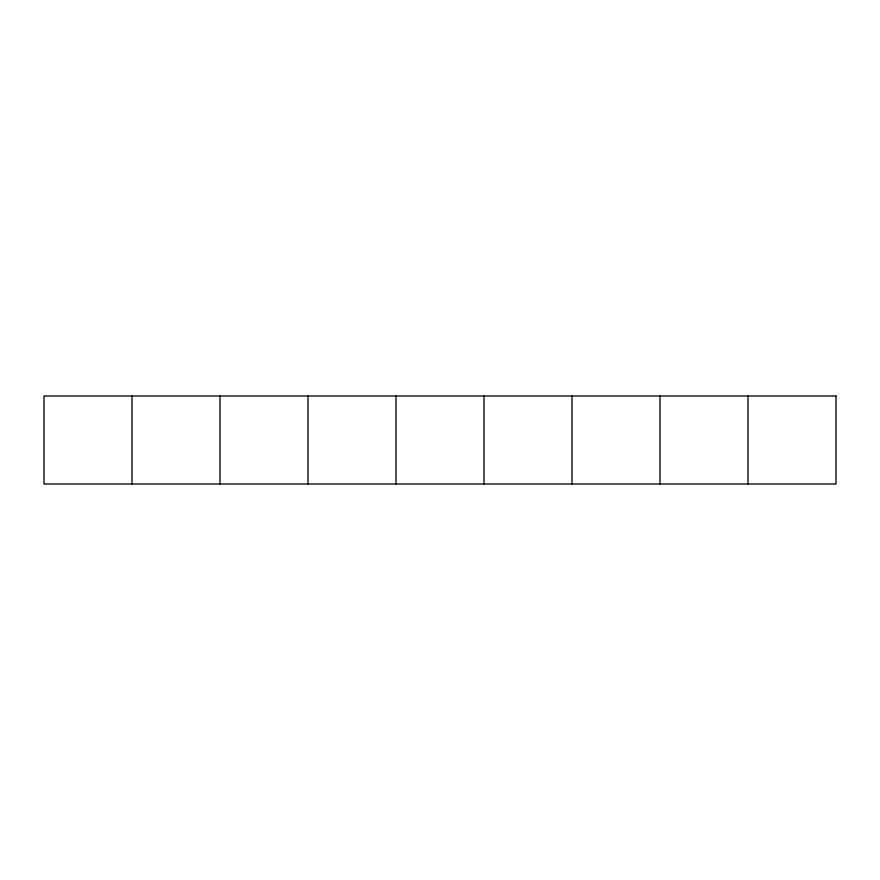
<?xml version="1.0" encoding="UTF-8"?>
<svg xmlns="http://www.w3.org/2000/svg" width="880" height="880" viewBox="0 0 880 880"><rect width="100%" height="100%" fill="white"/><g stroke="black" fill="none" stroke-linecap="round" stroke-linejoin="round"><path stroke-width="1.32" d="M748 396L748 484M660 396L660 484M572 396L572 484M484 396L484 484M396 396L396 484M308 396L308 484M220 396L220 484M132 396L132 484M836 396L44 396L44 484L836 484L836 396"/></g></svg>
